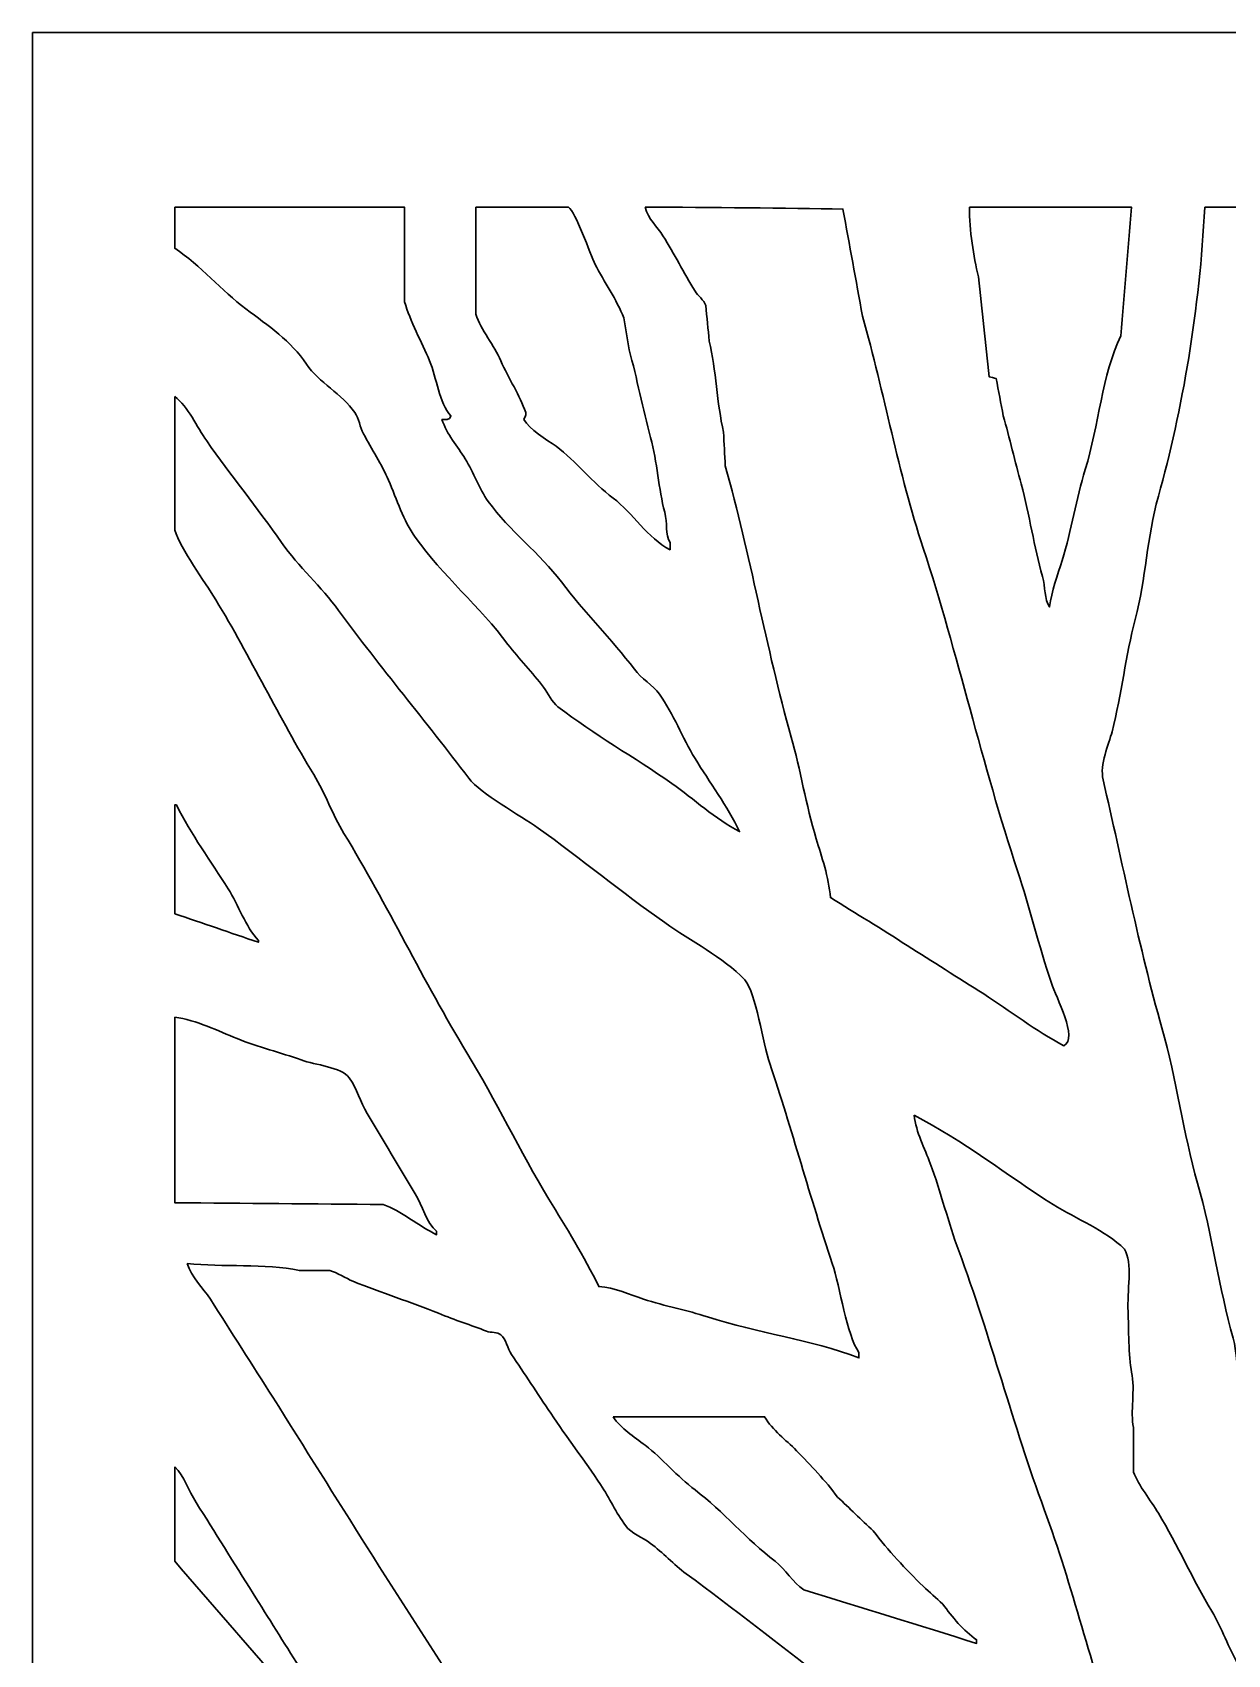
# Model space of a CAD drawing. Header units: centimetres. Extents: x -6.54 to -1.5, y -9 to -0.19.
# Drawn here: x -6.543 to -5.087, y -2.165 to -0.189 of the extents above; entities that cross this region are included whole.
import ezdxf

# ---------------------------------------------------------------- set-up
doc = ezdxf.new("R2010")
doc.units = ezdxf.units.CM
doc.header["$MEASUREMENT"] = 0
doc.layers.add('layer 1', color=7, linetype='Continuous')

msp = doc.modelspace()

# ---------------------------------------------------------------- linework, layer by layer
at = {"layer": 'layer 1', "color": 250, "lineweight": 30}
for points, knots in [([(-6.54303, -0.18929), (-4.86203, -0.18929), (-3.18053, -0.18929), (-1.49953, -0.18929), (-1.49953, -0.18929), (-1.49953, -3.14439), (-1.52993, -6.08151), (-1.52993, -9.00022), (-1.52993, -9.00022), (-3.19717, -9.00022), (-4.86492, -9.00022), (-6.53217, -9.00022), (-6.53217, -9.00022), (-6.53217, -8.49339), (-6.53217, -7.98641), (-6.53217, -7.47959), (-6.53217, -7.47959), (-6.53579, -7.47959), (-6.53941, -7.47959), (-6.54303, -7.47959), (-6.54303, -7.47959), (-6.54303, -5.04973), (-6.54303, -2.61914), (-6.54303, -0.18929)], [0, 0, 0, 0, 0.1428571, 0.1428571, 0.1428571, 0.1428571, 0.2857143, 0.2857143, 0.2857143, 0.2857143, 0.4285714, 0.4285714, 0.4285714, 0.4285714, 0.5714286, 0.5714286, 0.5714286, 0.5714286, 0.7142857, 0.7142857, 0.7142857, 0.7142857, 1, 1, 1, 1]), ([(-6.36969, -0.40217), (-6.36969, -0.41883), (-6.36969, -0.43548), (-6.36969, -0.45214), (-6.36969, -0.45214), (-6.338, -0.4729), (-6.31281, -0.50354), (-6.28284, -0.52599), (-6.28284, -0.52599), (-6.2557, -0.54632), (-6.22813, -0.5648), (-6.20902, -0.59334), (-6.20902, -0.59334), (-6.1943, -0.61532), (-6.16532, -0.62997), (-6.1504, -0.65199), (-6.1504, -0.65199), (-6.14497, -0.66001), (-6.14403, -0.6694), (-6.13955, -0.67806), (-6.13955, -0.67806), (-6.13015, -0.69618), (-6.11731, -0.71586), (-6.10915, -0.73454), (-6.10915, -0.73454), (-6.09872, -0.75842), (-6.09116, -0.78371), (-6.07658, -0.80405), (-6.07658, -0.80405), (-6.04352, -0.85019), (-5.99771, -0.88896), (-5.96369, -0.93439), (-5.96369, -0.93439), (-5.94994, -0.95274), (-5.93362, -0.96871), (-5.92027, -0.98653), (-5.92027, -0.98653), (-5.91478, -0.99385), (-5.91, -1.00498), (-5.9029, -1.01042), (-5.9029, -1.01042), (-5.85837, -1.04455), (-5.80996, -1.0716), (-5.76394, -1.10383), (-5.76394, -1.10383), (-5.73707, -1.12266), (-5.71129, -1.14709), (-5.68144, -1.16249), (-5.68144, -1.16249), (-5.69645, -1.1314), (-5.71805, -1.10222), (-5.73572, -1.07342), (-5.73572, -1.07342), (-5.75154, -1.04763), (-5.76157, -1.01955), (-5.77914, -0.99522), (-5.77914, -0.99522), (-5.78714, -0.98415), (-5.80129, -0.97571), (-5.80954, -0.9648), (-5.80954, -0.9648), (-5.83767, -0.9276), (-5.87047, -0.89559), (-5.89855, -0.85836), (-5.89855, -0.85836), (-5.92465, -0.82376), (-5.96218, -0.79576), (-5.98757, -0.76061), (-5.98757, -0.76061), (-5.99925, -0.74443), (-6.00522, -0.72557), (-6.01579, -0.70847), (-6.01579, -0.70847), (-6.02498, -0.69361), (-6.03819, -0.67845), (-6.04402, -0.66068), (-6.04402, -0.66068), (-6.03585, -0.66037), (-6.03639, -0.6617), (-6.03316, -0.65634), (-6.03316, -0.65634), (-6.04751, -0.63993), (-6.05039, -0.61036), (-6.05922, -0.58899), (-6.05922, -0.58899), (-6.0684, -0.56675), (-6.083, -0.54066), (-6.08961, -0.51731), (-6.08961, -0.51731), (-6.08961, -0.47893), (-6.08961, -0.44055), (-6.08961, -0.40217), (-6.08961, -0.40217), (-6.18296, -0.40217), (-6.27634, -0.40217), (-6.36969, -0.40217)], [0, 0, 0, 0, 0.04, 0.04, 0.04, 0.04, 0.08, 0.08, 0.08, 0.08, 0.12, 0.12, 0.12, 0.12, 0.16, 0.16, 0.16, 0.16, 0.2, 0.2, 0.2, 0.2, 0.24, 0.24, 0.24, 0.24, 0.28, 0.28, 0.28, 0.28, 0.32, 0.32, 0.32, 0.32, 0.36, 0.36, 0.36, 0.36, 0.4, 0.4, 0.4, 0.4, 0.44, 0.44, 0.44, 0.44, 0.48, 0.48, 0.48, 0.48, 0.52, 0.52, 0.52, 0.52, 0.56, 0.56, 0.56, 0.56, 0.6, 0.6, 0.6, 0.6, 0.64, 0.64, 0.64, 0.64, 0.68, 0.68, 0.68, 0.68, 0.72, 0.72, 0.72, 0.72, 0.76, 0.76, 0.76, 0.76, 0.8, 0.8, 0.8, 0.8, 0.84, 0.84, 0.84, 0.84, 0.88, 0.88, 0.88, 0.88, 0.92, 0.92, 0.92, 0.92, 1, 1, 1, 1]), ([(-6.00277, -0.40217), (-6.00277, -0.44561), (-6.00277, -0.48907), (-6.00277, -0.53251), (-6.00277, -0.53251), (-5.99647, -0.55141), (-5.98045, -0.57072), (-5.97237, -0.58899), (-5.97237, -0.58899), (-5.96273, -0.6108), (-5.94918, -0.63141), (-5.94198, -0.65199), (-5.94198, -0.65199), (-5.94046, -0.65631), (-5.94497, -0.65907), (-5.94415, -0.66068), (-5.94415, -0.66068), (-5.93807, -0.67254), (-5.91586, -0.68511), (-5.90507, -0.69326), (-5.90507, -0.69326), (-5.88051, -0.71182), (-5.86069, -0.7373), (-5.83559, -0.75626), (-5.83559, -0.75626), (-5.81146, -0.7745), (-5.7938, -0.80497), (-5.76612, -0.81926), (-5.76612, -0.81926), (-5.76612, -0.81636), (-5.76612, -0.81346), (-5.76612, -0.81057), (-5.76612, -0.81057), (-5.77221, -0.80049), (-5.76921, -0.78679), (-5.77263, -0.77364), (-5.77263, -0.77364), (-5.78011, -0.74485), (-5.78173, -0.71279), (-5.79, -0.6824), (-5.79, -0.6824), (-5.79928, -0.64831), (-5.80651, -0.6097), (-5.81605, -0.57596), (-5.81605, -0.57596), (-5.81822, -0.56293), (-5.82039, -0.54989), (-5.82256, -0.53686), (-5.82256, -0.53686), (-5.83084, -0.51511), (-5.84689, -0.49255), (-5.8573, -0.47169), (-5.8573, -0.47169), (-5.86333, -0.45962), (-5.88168, -0.40665), (-5.88987, -0.40217), (-5.88987, -0.40217), (-5.9275, -0.40217), (-5.96514, -0.40217), (-6.00277, -0.40217)], [0, 0, 0, 0, 0.0625, 0.0625, 0.0625, 0.0625, 0.125, 0.125, 0.125, 0.125, 0.1875, 0.1875, 0.1875, 0.1875, 0.25, 0.25, 0.25, 0.25, 0.3125, 0.3125, 0.3125, 0.3125, 0.375, 0.375, 0.375, 0.375, 0.4375, 0.4375, 0.4375, 0.4375, 0.5, 0.5, 0.5, 0.5, 0.5625, 0.5625, 0.5625, 0.5625, 0.625, 0.625, 0.625, 0.625, 0.6875, 0.6875, 0.6875, 0.6875, 0.75, 0.75, 0.75, 0.75, 0.8125, 0.8125, 0.8125, 0.8125, 0.875, 0.875, 0.875, 0.875, 1, 1, 1, 1]), ([(-5.79651, -0.40217), (-5.79286, -0.41635), (-5.78172, -0.426), (-5.7748, -0.43693), (-5.7748, -0.43693), (-5.76054, -0.45944), (-5.74996, -0.48167), (-5.73572, -0.50427), (-5.73572, -0.50427), (-5.73241, -0.50953), (-5.72491, -0.51533), (-5.72269, -0.52165), (-5.72269, -0.52165), (-5.72125, -0.53613), (-5.7198, -0.55062), (-5.71835, -0.5651), (-5.71835, -0.5651), (-5.71003, -0.59986), (-5.70913, -0.64141), (-5.70098, -0.67589), (-5.70098, -0.67589), (-5.70026, -0.68964), (-5.69954, -0.7034), (-5.69881, -0.71716), (-5.69881, -0.71716), (-5.66827, -0.82506), (-5.6497, -0.93725), (-5.61848, -1.04735), (-5.61848, -1.04735), (-5.60728, -1.08685), (-5.60064, -1.12976), (-5.58808, -1.17118), (-5.58808, -1.17118), (-5.58146, -1.193), (-5.57286, -1.21755), (-5.57072, -1.24286), (-5.57072, -1.24286), (-5.50832, -1.28089), (-5.44655, -1.32067), (-5.384, -1.36017), (-5.384, -1.36017), (-5.35193, -1.38042), (-5.32071, -1.40542), (-5.2863, -1.42316), (-5.2863, -1.42316), (-5.26838, -1.41447), (-5.29593, -1.3637), (-5.3015, -1.34713), (-5.3015, -1.34713), (-5.31703, -1.30089), (-5.32799, -1.2545), (-5.34275, -1.21028), (-5.34275, -1.21028), (-5.38618, -1.08013), (-5.41528, -0.94617), (-5.45782, -0.81709), (-5.45782, -0.81709), (-5.4883, -0.72458), (-5.50493, -0.62961), (-5.53164, -0.53469), (-5.53164, -0.53469), (-5.5396, -0.49124), (-5.54756, -0.44779), (-5.55552, -0.40435), (-5.55552, -0.40435), (-5.62313, -0.40341), (-5.71812, -0.40206), (-5.79651, -0.40217)], [0, 0, 0, 0, 0.0555556, 0.0555556, 0.0555556, 0.0555556, 0.1111111, 0.1111111, 0.1111111, 0.1111111, 0.1666667, 0.1666667, 0.1666667, 0.1666667, 0.2222222, 0.2222222, 0.2222222, 0.2222222, 0.2777778, 0.2777778, 0.2777778, 0.2777778, 0.3333333, 0.3333333, 0.3333333, 0.3333333, 0.3888889, 0.3888889, 0.3888889, 0.3888889, 0.4444444, 0.4444444, 0.4444444, 0.4444444, 0.5, 0.5, 0.5, 0.5, 0.5555556, 0.5555556, 0.5555556, 0.5555556, 0.6111111, 0.6111111, 0.6111111, 0.6111111, 0.6666667, 0.6666667, 0.6666667, 0.6666667, 0.7222222, 0.7222222, 0.7222222, 0.7222222, 0.7777778, 0.7777778, 0.7777778, 0.7777778, 0.8333333, 0.8333333, 0.8333333, 0.8333333, 0.8888889, 0.8888889, 0.8888889, 0.8888889, 1, 1, 1, 1]), ([(-5.40137, -0.40217), (-5.40157, -0.43055), (-5.39627, -0.46166), (-5.39051, -0.48689), (-5.39051, -0.48689), (-5.38617, -0.52744), (-5.38183, -0.568), (-5.37749, -0.60854), (-5.37749, -0.60854), (-5.37459, -0.60927), (-5.3717, -0.60999), (-5.3688, -0.61072), (-5.3688, -0.61072), (-5.36591, -0.62592), (-5.36301, -0.64113), (-5.36012, -0.65634), (-5.36012, -0.65634), (-5.35279, -0.68218), (-5.34568, -0.71302), (-5.33841, -0.73888), (-5.33841, -0.73888), (-5.32759, -0.77736), (-5.32318, -0.81561), (-5.31235, -0.85184), (-5.31235, -0.85184), (-5.30857, -0.86451), (-5.3105, -0.87937), (-5.30367, -0.88877), (-5.30367, -0.88877), (-5.30165, -0.86989), (-5.29373, -0.84933), (-5.28847, -0.83229), (-5.28847, -0.83229), (-5.27687, -0.79471), (-5.27122, -0.75717), (-5.26025, -0.7215), (-5.26025, -0.7215), (-5.24372, -0.66777), (-5.23997, -0.60632), (-5.21682, -0.55858), (-5.21682, -0.55858), (-5.21248, -0.50645), (-5.20814, -0.4543), (-5.2038, -0.40217), (-5.2038, -0.40217), (-5.26965, -0.40217), (-5.33552, -0.40217), (-5.40137, -0.40217)], [0, 0, 0, 0, 0.0769231, 0.0769231, 0.0769231, 0.0769231, 0.1538462, 0.1538462, 0.1538462, 0.1538462, 0.2307692, 0.2307692, 0.2307692, 0.2307692, 0.3076923, 0.3076923, 0.3076923, 0.3076923, 0.3846154, 0.3846154, 0.3846154, 0.3846154, 0.4615385, 0.4615385, 0.4615385, 0.4615385, 0.5384615, 0.5384615, 0.5384615, 0.5384615, 0.6153846, 0.6153846, 0.6153846, 0.6153846, 0.6923077, 0.6923077, 0.6923077, 0.6923077, 0.7692308, 0.7692308, 0.7692308, 0.7692308, 0.8461538, 0.8461538, 0.8461538, 0.8461538, 1, 1, 1, 1]), ([(-5.11478, -0.40217), (-5.1207, -0.52535), (-5.14186, -0.65009), (-5.17123, -0.75409), (-5.17123, -0.75409), (-5.18547, -0.80452), (-5.18595, -0.85338), (-5.19946, -0.90398), (-5.19946, -0.90398), (-5.21112, -0.94769), (-5.21568, -0.99487), (-5.22768, -1.04083), (-5.22768, -1.04083), (-5.23152, -1.05555), (-5.24291, -1.08077), (-5.23853, -1.09949), (-5.23853, -1.09949), (-5.21538, -1.19867), (-5.19463, -1.30389), (-5.16689, -1.40144), (-5.16689, -1.40144), (-5.14889, -1.46472), (-5.14079, -1.52951), (-5.12347, -1.59043), (-5.12347, -1.59043), (-5.10551, -1.65356), (-5.0974, -1.71847), (-5.08004, -1.77942), (-5.08004, -1.77942), (-5.07526, -1.79623), (-5.07751, -1.81111), (-5.07136, -1.82722), (-5.07136, -1.82722), (-5.05984, -1.85739), (-5.03592, -1.88896), (-5.01925, -1.91628), (-5.01925, -1.91628), (-4.98717, -1.96887), (-4.9644, -2.02438), (-4.93241, -2.07703), (-4.93241, -2.07703), (-4.91886, -2.09932), (-4.89851, -2.12408), (-4.89116, -2.15089), (-4.89116, -2.15089), (-4.89043, -2.15089), (-4.88971, -2.15089), (-4.88899, -2.15089), (-4.88899, -2.15089), (-4.88899, -2.14799), (-4.88899, -2.1451), (-4.88899, -2.1422), (-4.88899, -2.1422), (-4.90136, -2.12192), (-4.90138, -2.06347), (-4.90853, -2.03576), (-4.90853, -2.03576), (-4.92776, -1.96121), (-4.93237, -1.8797), (-4.95195, -1.80332), (-4.95195, -1.80332), (-4.96341, -1.75861), (-4.96969, -1.70766), (-4.98017, -1.66212), (-4.98017, -1.66212), (-4.98017, -1.65054), (-4.98017, -1.63895), (-4.98017, -1.62736), (-4.98017, -1.62736), (-4.98468, -1.60691), (-4.98217, -1.5783), (-4.98669, -1.55785), (-4.98669, -1.55785), (-4.98669, -1.54626), (-4.98669, -1.53467), (-4.98669, -1.52309), (-4.98669, -1.52309), (-4.996, -1.48081), (-4.98818, -1.42866), (-4.99754, -1.38623), (-4.99754, -1.38623), (-5.00044, -1.32831), (-5.00333, -1.27037), (-5.00623, -1.21245), (-5.00623, -1.21245), (-5.02432, -0.94311), (-5.04241, -0.67369), (-5.0605, -0.40435), (-5.0605, -0.40435), (-5.06123, -0.40435), (-5.06195, -0.40435), (-5.06268, -0.40435), (-5.06268, -0.40435), (-5.06268, -0.40362), (-5.06268, -0.4029), (-5.06268, -0.40217), (-5.06268, -0.40217), (-5.08004, -0.40217), (-5.09741, -0.40217), (-5.11478, -0.40217)], [0, 0, 0, 0, 0.0384615, 0.0384615, 0.0384615, 0.0384615, 0.0769231, 0.0769231, 0.0769231, 0.0769231, 0.1153846, 0.1153846, 0.1153846, 0.1153846, 0.1538462, 0.1538462, 0.1538462, 0.1538462, 0.1923077, 0.1923077, 0.1923077, 0.1923077, 0.2307692, 0.2307692, 0.2307692, 0.2307692, 0.2692308, 0.2692308, 0.2692308, 0.2692308, 0.3076923, 0.3076923, 0.3076923, 0.3076923, 0.3461538, 0.3461538, 0.3461538, 0.3461538, 0.3846154, 0.3846154, 0.3846154, 0.3846154, 0.4230769, 0.4230769, 0.4230769, 0.4230769, 0.4615385, 0.4615385, 0.4615385, 0.4615385, 0.5, 0.5, 0.5, 0.5, 0.5384615, 0.5384615, 0.5384615, 0.5384615, 0.5769231, 0.5769231, 0.5769231, 0.5769231, 0.6153846, 0.6153846, 0.6153846, 0.6153846, 0.6538462, 0.6538462, 0.6538462, 0.6538462, 0.6923077, 0.6923077, 0.6923077, 0.6923077, 0.7307692, 0.7307692, 0.7307692, 0.7307692, 0.7692308, 0.7692308, 0.7692308, 0.7692308, 0.8076923, 0.8076923, 0.8076923, 0.8076923, 0.8461538, 0.8461538, 0.8461538, 0.8461538, 0.8846154, 0.8846154, 0.8846154, 0.8846154, 0.9230769, 0.9230769, 0.9230769, 0.9230769, 1, 1, 1, 1]), ([(-6.36969, -0.63244), (-6.36969, -0.68674), (-6.36969, -0.74106), (-6.36969, -0.79536), (-6.36969, -0.79536), (-6.36203, -0.81855), (-6.33309, -0.85824), (-6.31975, -0.88008), (-6.31975, -0.88008), (-6.27708, -0.94995), (-6.24239, -1.02409), (-6.20034, -1.09297), (-6.20034, -1.09297), (-6.18592, -1.11658), (-6.1778, -1.14106), (-6.16343, -1.16466), (-6.16343, -1.16466), (-6.11067, -1.25134), (-6.06699, -1.34415), (-6.01362, -1.43185), (-6.01362, -1.43185), (-5.97857, -1.48946), (-5.94941, -1.55135), (-5.91375, -1.60998), (-5.91375, -1.60998), (-5.89299, -1.64413), (-5.87076, -1.67961), (-5.85296, -1.71643), (-5.85296, -1.71643), (-5.83362, -1.71746), (-5.81486, -1.72633), (-5.79868, -1.73163), (-5.79868, -1.73163), (-5.77195, -1.7404), (-5.74513, -1.7453), (-5.72052, -1.75336), (-5.72052, -1.75336), (-5.65893, -1.77353), (-5.59523, -1.78054), (-5.53598, -1.80332), (-5.53598, -1.80332), (-5.53598, -1.80115), (-5.53598, -1.79898), (-5.53598, -1.7968), (-5.53598, -1.7968), (-5.55107, -1.77565), (-5.55894, -1.71692), (-5.56854, -1.68819), (-5.56854, -1.68819), (-5.59503, -1.609), (-5.61819, -1.52399), (-5.64453, -1.44489), (-5.64453, -1.44489), (-5.65287, -1.41986), (-5.66159, -1.35979), (-5.67493, -1.34279), (-5.67493, -1.34279), (-5.70231, -1.31532), (-5.74062, -1.29583), (-5.77263, -1.27327), (-5.77263, -1.27327), (-5.82455, -1.23669), (-5.87512, -1.1952), (-5.92678, -1.15814), (-5.92678, -1.15814), (-5.9488, -1.14234), (-5.99654, -1.117), (-6.01145, -1.09732), (-6.01145, -1.09732), (-6.06376, -1.02829), (-6.1187, -0.96297), (-6.16994, -0.89312), (-6.16994, -0.89312), (-6.19098, -0.86444), (-6.21879, -0.83984), (-6.23942, -0.81057), (-6.23942, -0.81057), (-6.26919, -0.76833), (-6.30133, -0.72829), (-6.33061, -0.68675), (-6.33061, -0.68675), (-6.34281, -0.66943), (-6.35317, -0.64527), (-6.36969, -0.63244)], [0, 0, 0, 0, 0.0454545, 0.0454545, 0.0454545, 0.0454545, 0.0909091, 0.0909091, 0.0909091, 0.0909091, 0.1363636, 0.1363636, 0.1363636, 0.1363636, 0.1818182, 0.1818182, 0.1818182, 0.1818182, 0.2272727, 0.2272727, 0.2272727, 0.2272727, 0.2727273, 0.2727273, 0.2727273, 0.2727273, 0.3181818, 0.3181818, 0.3181818, 0.3181818, 0.3636364, 0.3636364, 0.3636364, 0.3636364, 0.4090909, 0.4090909, 0.4090909, 0.4090909, 0.4545455, 0.4545455, 0.4545455, 0.4545455, 0.5, 0.5, 0.5, 0.5, 0.5454545, 0.5454545, 0.5454545, 0.5454545, 0.5909091, 0.5909091, 0.5909091, 0.5909091, 0.6363636, 0.6363636, 0.6363636, 0.6363636, 0.6818182, 0.6818182, 0.6818182, 0.6818182, 0.7272727, 0.7272727, 0.7272727, 0.7272727, 0.7727273, 0.7727273, 0.7727273, 0.7727273, 0.8181818, 0.8181818, 0.8181818, 0.8181818, 0.8636364, 0.8636364, 0.8636364, 0.8636364, 0.9090909, 0.9090909, 0.9090909, 0.9090909, 1, 1, 1, 1]), ([(-6.36969, -1.26241), (-6.33567, -1.274), (-6.30165, -1.28558), (-6.26764, -1.29717), (-6.26764, -1.29717), (-6.26764, -1.29645), (-6.26764, -1.29572), (-6.26764, -1.295), (-6.26764, -1.295), (-6.28377, -1.27766), (-6.29167, -1.25249), (-6.30455, -1.232), (-6.30455, -1.232), (-6.32537, -1.19889), (-6.34988, -1.16585), (-6.36751, -1.1299), (-6.36751, -1.1299), (-6.36824, -1.1299), (-6.36896, -1.1299), (-6.36969, -1.1299), (-6.36969, -1.1299), (-6.36969, -1.17407), (-6.36969, -1.21825), (-6.36969, -1.26241)], [0, 0, 0, 0, 0.1428571, 0.1428571, 0.1428571, 0.1428571, 0.2857143, 0.2857143, 0.2857143, 0.2857143, 0.4285714, 0.4285714, 0.4285714, 0.4285714, 0.5714286, 0.5714286, 0.5714286, 0.5714286, 0.7142857, 0.7142857, 0.7142857, 0.7142857, 1, 1, 1, 1]), ([(-6.36969, -1.38841), (-6.36969, -1.46371), (-6.36969, -1.53903), (-6.36969, -1.61433), (-6.36969, -1.61433), (-6.28502, -1.61505), (-6.20033, -1.61578), (-6.11567, -1.6165), (-6.11567, -1.6165), (-6.09405, -1.62389), (-6.07199, -1.64308), (-6.05053, -1.65343), (-6.05053, -1.65343), (-6.05053, -1.65198), (-6.05053, -1.65053), (-6.05053, -1.64909), (-6.05053, -1.64909), (-6.06337, -1.63863), (-6.06772, -1.61803), (-6.07658, -1.60347), (-6.07658, -1.60347), (-6.09592, -1.57172), (-6.11583, -1.53752), (-6.1352, -1.50571), (-6.1352, -1.50571), (-6.14381, -1.49158), (-6.14715, -1.47554), (-6.15692, -1.46227), (-6.15692, -1.46227), (-6.1666, -1.44911), (-6.19887, -1.44666), (-6.21554, -1.44054), (-6.21554, -1.44054), (-6.24032, -1.43144), (-6.2678, -1.42499), (-6.2937, -1.41447), (-6.2937, -1.41447), (-6.3163, -1.4053), (-6.34306, -1.39207), (-6.36969, -1.38841)], [0, 0, 0, 0, 0.0909091, 0.0909091, 0.0909091, 0.0909091, 0.1818182, 0.1818182, 0.1818182, 0.1818182, 0.2727273, 0.2727273, 0.2727273, 0.2727273, 0.3636364, 0.3636364, 0.3636364, 0.3636364, 0.4545455, 0.4545455, 0.4545455, 0.4545455, 0.5454545, 0.5454545, 0.5454545, 0.5454545, 0.6363636, 0.6363636, 0.6363636, 0.6363636, 0.7272727, 0.7272727, 0.7272727, 0.7272727, 0.8181818, 0.8181818, 0.8181818, 0.8181818, 1, 1, 1, 1]), ([(-5.46867, -1.50788), (-5.46654, -1.52864), (-5.45574, -1.54884), (-5.44913, -1.56654), (-5.44913, -1.56654), (-5.43594, -1.60192), (-5.4271, -1.63888), (-5.4144, -1.67298), (-5.4144, -1.67298), (-5.37565, -1.77697), (-5.34829, -1.88542), (-5.31018, -1.98797), (-5.31018, -1.98797), (-5.27499, -2.08266), (-5.25418, -2.17789), (-5.21899, -2.27254), (-5.21899, -2.27254), (-5.17736, -2.38454), (-5.14462, -2.50046), (-5.1061, -2.61577), (-5.1061, -2.61577), (-5.06422, -2.74113), (-5.01965, -2.8705), (-4.978, -2.99592), (-4.978, -2.99592), (-4.93027, -3.13966), (-4.89144, -3.28212), (-4.84339, -3.42604), (-4.84339, -3.42604), (-4.79932, -3.55805), (-4.75329, -3.69428), (-4.71313, -3.82792), (-4.71313, -3.82792), (-4.70878, -3.85327), (-4.70444, -3.87861), (-4.7001, -3.90395), (-4.7001, -3.90395), (-4.66956, -4.01256), (-4.65875, -4.13201), (-4.62845, -4.24066), (-4.62845, -4.24066), (-4.62411, -4.26601), (-4.61977, -4.29135), (-4.61542, -4.31669), (-4.61542, -4.31669), (-4.58088, -4.43947), (-4.56814, -4.57348), (-4.53509, -4.69685), (-4.53509, -4.69685), (-4.52183, -4.74639), (-4.52194, -4.79578), (-4.50687, -4.84457), (-4.50687, -4.84457), (-4.475, -4.94776), (-4.43885, -5.0549), (-4.40483, -5.15738), (-4.40483, -5.15738), (-4.38555, -5.21544), (-4.37106, -5.27352), (-4.35055, -5.329), (-4.35055, -5.329), (-4.34476, -5.34927), (-4.33897, -5.36955), (-4.33318, -5.38982), (-4.33318, -5.38982), (-4.31656, -5.42026), (-4.28803, -5.44835), (-4.26805, -5.47671), (-4.26805, -5.47671), (-4.21231, -5.55583), (-4.15865, -5.63431), (-4.10304, -5.7135), (-4.10304, -5.7135), (-4.07466, -5.75391), (-4.0371, -5.79289), (-4.01403, -5.83732), (-4.01403, -5.83732), (-4.0133, -5.83732), (-4.01258, -5.83732), (-4.01185, -5.83732), (-4.01185, -5.83732), (-4.01185, -5.82646), (-4.01185, -5.8156), (-4.01185, -5.80473), (-4.01185, -5.80473), (-4.0043, -5.79234), (-4.01322, -5.76673), (-4.00968, -5.75043), (-4.00968, -5.75043), (-3.99829, -5.69781), (-4.01245, -5.63359), (-4.001, -5.58099), (-4.001, -5.58099), (-4.001, -5.56216), (-4.001, -5.54333), (-4.001, -5.5245), (-4.001, -5.5245), (-3.99015, -5.25516), (-3.97929, -4.98574), (-3.96843, -4.7164), (-3.96843, -4.7164), (-3.97136, -4.70788), (-3.98138, -4.69666), (-3.9858, -4.68816), (-3.9858, -4.68816), (-4.00173, -4.65755), (-4.01593, -4.62662), (-4.0314, -4.59692), (-4.0314, -4.59692), (-4.07117, -4.52055), (-4.10442, -4.43928), (-4.14864, -4.36666), (-4.14864, -4.36666), (-4.16964, -4.33217), (-4.1821, -4.29392), (-4.20074, -4.25804), (-4.20074, -4.25804), (-4.2469, -4.16921), (-4.29348, -4.07736), (-4.33969, -3.98867), (-4.33969, -3.98867), (-4.36359, -3.94283), (-4.38019, -3.89379), (-4.407, -3.84965), (-4.407, -3.84965), (-4.46791, -3.74933), (-4.51292, -3.63784), (-4.56766, -3.53249), (-4.56766, -3.53249), (-4.5931, -3.48352), (-4.61754, -3.43285), (-4.64365, -3.3826), (-4.64365, -3.3826), (-4.65215, -3.36623), (-4.66541, -3.34767), (-4.67187, -3.33046), (-4.67187, -3.33046), (-4.7124, -3.11542), (-4.75293, -2.90032), (-4.79346, -2.68528), (-4.79346, -2.68528), (-4.80231, -2.66391), (-4.81848, -2.64179), (-4.83037, -2.62228), (-4.83037, -2.62228), (-4.86282, -2.56902), (-4.88756, -2.5116), (-4.91938, -2.45936), (-4.91938, -2.45936), (-4.93323, -2.43662), (-4.9403, -2.41261), (-4.95412, -2.38985), (-4.95412, -2.38985), (-4.99594, -2.321), (-5.03166, -2.24578), (-5.07353, -2.17696), (-5.07353, -2.17696), (-5.08653, -2.15559), (-5.09314, -2.13311), (-5.1061, -2.11179), (-5.1061, -2.11179), (-5.12933, -2.07355), (-5.14743, -2.03154), (-5.17123, -1.99231), (-5.17123, -1.99231), (-5.1803, -1.97736), (-5.19526, -1.95851), (-5.20163, -1.94235), (-5.20163, -1.94235), (-5.20163, -1.92425), (-5.20163, -1.90614), (-5.20163, -1.88804), (-5.20163, -1.88804), (-5.20563, -1.8697), (-5.1992, -1.84174), (-5.2038, -1.8207), (-5.2038, -1.8207), (-5.20805, -1.80121), (-5.20703, -1.76684), (-5.20814, -1.74684), (-5.20814, -1.74684), (-5.20942, -1.72374), (-5.20235, -1.68661), (-5.21248, -1.67081), (-5.21248, -1.67081), (-5.2357, -1.64786), (-5.27125, -1.63423), (-5.29933, -1.6165), (-5.29933, -1.6165), (-5.35503, -1.58133), (-5.40946, -1.53835), (-5.46867, -1.50788)], [0, 0, 0, 0, 0.0204082, 0.0204082, 0.0204082, 0.0204082, 0.0408163, 0.0408163, 0.0408163, 0.0408163, 0.0612245, 0.0612245, 0.0612245, 0.0612245, 0.0816327, 0.0816327, 0.0816327, 0.0816327, 0.1020408, 0.1020408, 0.1020408, 0.1020408, 0.122449, 0.122449, 0.122449, 0.122449, 0.1428571, 0.1428571, 0.1428571, 0.1428571, 0.1632653, 0.1632653, 0.1632653, 0.1632653, 0.1836735, 0.1836735, 0.1836735, 0.1836735, 0.2040816, 0.2040816, 0.2040816, 0.2040816, 0.2244898, 0.2244898, 0.2244898, 0.2244898, 0.244898, 0.244898, 0.244898, 0.244898, 0.2653061, 0.2653061, 0.2653061, 0.2653061, 0.2857143, 0.2857143, 0.2857143, 0.2857143, 0.3061224, 0.3061224, 0.3061224, 0.3061224, 0.3265306, 0.3265306, 0.3265306, 0.3265306, 0.3469388, 0.3469388, 0.3469388, 0.3469388, 0.3673469, 0.3673469, 0.3673469, 0.3673469, 0.3877551, 0.3877551, 0.3877551, 0.3877551, 0.4081633, 0.4081633, 0.4081633, 0.4081633, 0.4285714, 0.4285714, 0.4285714, 0.4285714, 0.4489796, 0.4489796, 0.4489796, 0.4489796, 0.4693878, 0.4693878, 0.4693878, 0.4693878, 0.4897959, 0.4897959, 0.4897959, 0.4897959, 0.5102041, 0.5102041, 0.5102041, 0.5102041, 0.5306122, 0.5306122, 0.5306122, 0.5306122, 0.5510204, 0.5510204, 0.5510204, 0.5510204, 0.5714286, 0.5714286, 0.5714286, 0.5714286, 0.5918367, 0.5918367, 0.5918367, 0.5918367, 0.6122449, 0.6122449, 0.6122449, 0.6122449, 0.6326531, 0.6326531, 0.6326531, 0.6326531, 0.6530612, 0.6530612, 0.6530612, 0.6530612, 0.6734694, 0.6734694, 0.6734694, 0.6734694, 0.6938776, 0.6938776, 0.6938776, 0.6938776, 0.7142857, 0.7142857, 0.7142857, 0.7142857, 0.7346939, 0.7346939, 0.7346939, 0.7346939, 0.755102, 0.755102, 0.755102, 0.755102, 0.7755102, 0.7755102, 0.7755102, 0.7755102, 0.7959184, 0.7959184, 0.7959184, 0.7959184, 0.8163265, 0.8163265, 0.8163265, 0.8163265, 0.8367347, 0.8367347, 0.8367347, 0.8367347, 0.8571429, 0.8571429, 0.8571429, 0.8571429, 0.877551, 0.877551, 0.877551, 0.877551, 0.8979592, 0.8979592, 0.8979592, 0.8979592, 0.9183673, 0.9183673, 0.9183673, 0.9183673, 0.9387755, 0.9387755, 0.9387755, 0.9387755, 0.9591837, 0.9591837, 0.9591837, 0.9591837, 1, 1, 1, 1]), ([(-6.35449, -1.68819), (-6.34943, -1.70505), (-6.33491, -1.718), (-6.32626, -1.73163), (-6.32626, -1.73163), (-6.30071, -1.77194), (-6.27525, -1.81169), (-6.25027, -1.85111), (-6.25027, -1.85111), (-6.17281, -1.9734), (-6.09735, -2.09611), (-6.01797, -2.21606), (-6.01797, -2.21606), (-5.99026, -2.25792), (-5.96488, -2.30086), (-5.93763, -2.34206), (-5.93763, -2.34206), (-5.92948, -2.35438), (-5.92349, -2.37752), (-5.90941, -2.38333), (-5.90941, -2.38333), (-5.90023, -2.38942), (-5.88882, -2.38809), (-5.87684, -2.39202), (-5.87684, -2.39202), (-5.84459, -2.40259), (-5.80706, -2.41188), (-5.7748, -2.42243), (-5.7748, -2.42243), (-5.75671, -2.42678), (-5.73861, -2.43112), (-5.72052, -2.43547), (-5.72052, -2.43547), (-5.7045, -2.44375), (-5.68957, -2.45991), (-5.67493, -2.47022), (-5.67493, -2.47022), (-5.63848, -2.4959), (-5.60216, -2.52107), (-5.56637, -2.54625), (-5.56637, -2.54625), (-5.47182, -2.61279), (-5.37666, -2.67534), (-5.28196, -2.74176), (-5.28196, -2.74176), (-5.24613, -2.76689), (-5.20992, -2.79219), (-5.1734, -2.81779), (-5.1734, -2.81779), (-5.15538, -2.83043), (-5.13688, -2.85172), (-5.11478, -2.85907), (-5.11478, -2.85907), (-5.11478, -2.85762), (-5.11478, -2.85617), (-5.11478, -2.85472), (-5.11478, -2.85472), (-5.13008, -2.83379), (-5.13008, -2.79626), (-5.13866, -2.77), (-5.13866, -2.77), (-5.16209, -2.69834), (-5.18049, -2.62022), (-5.2038, -2.54843), (-5.2038, -2.54843), (-5.20944, -2.53104), (-5.21924, -2.46901), (-5.22768, -2.45936), (-5.22768, -2.45936), (-5.23059, -2.45603), (-5.23697, -2.45555), (-5.24071, -2.45285), (-5.24071, -2.45285), (-5.25596, -2.44177), (-5.27042, -2.42951), (-5.2863, -2.41809), (-5.2863, -2.41809), (-5.32659, -2.3891), (-5.36508, -2.35666), (-5.40571, -2.32685), (-5.40571, -2.32685), (-5.5207, -2.24249), (-5.63098, -2.15099), (-5.74658, -2.06617), (-5.74658, -2.06617), (-5.76137, -2.05532), (-5.77521, -2.0401), (-5.79, -2.02924), (-5.79, -2.02924), (-5.79973, -2.0221), (-5.81335, -2.01712), (-5.82039, -2.00752), (-5.82039, -2.00752), (-5.83216, -1.99149), (-5.83977, -1.97414), (-5.85079, -1.95755), (-5.85079, -1.95755), (-5.87003, -1.92859), (-5.89234, -1.89962), (-5.91158, -1.87066), (-5.91158, -1.87066), (-5.9277, -1.84641), (-5.94368, -1.82255), (-5.95935, -1.79898), (-5.95935, -1.79898), (-5.96372, -1.7924), (-5.96641, -1.77989), (-5.97237, -1.77508), (-5.97237, -1.77508), (-5.97684, -1.77147), (-5.98416, -1.77291), (-5.98974, -1.77074), (-5.98974, -1.77074), (-6.0084, -1.76345), (-6.02829, -1.75723), (-6.04836, -1.74901), (-6.04836, -1.74901), (-6.08185, -1.7353), (-6.11742, -1.7243), (-6.15258, -1.70991), (-6.15258, -1.70991), (-6.16064, -1.70661), (-6.17223, -1.69924), (-6.1808, -1.69688), (-6.1808, -1.69688), (-6.1931, -1.69688), (-6.20541, -1.69688), (-6.21771, -1.69688), (-6.21771, -1.69688), (-6.25957, -1.68779), (-6.31152, -1.69326), (-6.35449, -1.68819)], [0, 0, 0, 0, 0.0294118, 0.0294118, 0.0294118, 0.0294118, 0.0588235, 0.0588235, 0.0588235, 0.0588235, 0.0882353, 0.0882353, 0.0882353, 0.0882353, 0.1176471, 0.1176471, 0.1176471, 0.1176471, 0.1470588, 0.1470588, 0.1470588, 0.1470588, 0.1764706, 0.1764706, 0.1764706, 0.1764706, 0.2058824, 0.2058824, 0.2058824, 0.2058824, 0.2352941, 0.2352941, 0.2352941, 0.2352941, 0.2647059, 0.2647059, 0.2647059, 0.2647059, 0.2941176, 0.2941176, 0.2941176, 0.2941176, 0.3235294, 0.3235294, 0.3235294, 0.3235294, 0.3529412, 0.3529412, 0.3529412, 0.3529412, 0.3823529, 0.3823529, 0.3823529, 0.3823529, 0.4117647, 0.4117647, 0.4117647, 0.4117647, 0.4411765, 0.4411765, 0.4411765, 0.4411765, 0.4705882, 0.4705882, 0.4705882, 0.4705882, 0.5, 0.5, 0.5, 0.5, 0.5294118, 0.5294118, 0.5294118, 0.5294118, 0.5588235, 0.5588235, 0.5588235, 0.5588235, 0.5882353, 0.5882353, 0.5882353, 0.5882353, 0.6176471, 0.6176471, 0.6176471, 0.6176471, 0.6470588, 0.6470588, 0.6470588, 0.6470588, 0.6764706, 0.6764706, 0.6764706, 0.6764706, 0.7058824, 0.7058824, 0.7058824, 0.7058824, 0.7352941, 0.7352941, 0.7352941, 0.7352941, 0.7647059, 0.7647059, 0.7647059, 0.7647059, 0.7941176, 0.7941176, 0.7941176, 0.7941176, 0.8235294, 0.8235294, 0.8235294, 0.8235294, 0.8529412, 0.8529412, 0.8529412, 0.8529412, 0.8823529, 0.8823529, 0.8823529, 0.8823529, 0.9117647, 0.9117647, 0.9117647, 0.9117647, 0.9411765, 0.9411765, 0.9411765, 0.9411765, 1, 1, 1, 1]), ([(-5.83559, -1.87501), (-5.82594, -1.88925), (-5.8102, -1.89942), (-5.79651, -1.90976), (-5.79651, -1.90976), (-5.7752, -1.92588), (-5.7576, -1.94753), (-5.73572, -1.96407), (-5.73572, -1.96407), (-5.70133, -1.99006), (-5.67295, -2.02457), (-5.63802, -2.05097), (-5.63802, -2.05097), (-5.62575, -2.06024), (-5.61621, -2.07751), (-5.60328, -2.08572), (-5.60328, -2.08572), (-5.53309, -2.10744), (-5.46288, -2.12917), (-5.39268, -2.15089), (-5.39268, -2.15089), (-5.39268, -2.14944), (-5.39268, -2.14799), (-5.39268, -2.14655), (-5.39268, -2.14655), (-5.40879, -2.13584), (-5.42229, -2.11853), (-5.43394, -2.1031), (-5.43394, -2.1031), (-5.44189, -2.09586), (-5.44986, -2.08862), (-5.45782, -2.08138), (-5.45782, -2.08138), (-5.47884, -2.06034), (-5.50061, -2.03787), (-5.51861, -2.01404), (-5.51861, -2.01404), (-5.53308, -2.00028), (-5.54756, -1.98652), (-5.56203, -1.97276), (-5.56203, -1.97276), (-5.57701, -1.95292), (-5.59455, -1.93387), (-5.61197, -1.91628), (-5.61197, -1.91628), (-5.62529, -1.90283), (-5.64101, -1.89174), (-5.65105, -1.87501), (-5.65105, -1.87501), (-5.71256, -1.87501), (-5.77408, -1.87501), (-5.83559, -1.87501)], [0, 0, 0, 0, 0.0714286, 0.0714286, 0.0714286, 0.0714286, 0.1428571, 0.1428571, 0.1428571, 0.1428571, 0.2142857, 0.2142857, 0.2142857, 0.2142857, 0.2857143, 0.2857143, 0.2857143, 0.2857143, 0.3571429, 0.3571429, 0.3571429, 0.3571429, 0.4285714, 0.4285714, 0.4285714, 0.4285714, 0.5, 0.5, 0.5, 0.5, 0.5714286, 0.5714286, 0.5714286, 0.5714286, 0.6428571, 0.6428571, 0.6428571, 0.6428571, 0.7142857, 0.7142857, 0.7142857, 0.7142857, 0.7857143, 0.7857143, 0.7857143, 0.7857143, 0.8571429, 0.8571429, 0.8571429, 0.8571429, 1, 1, 1, 1]), ([(-6.36969, -1.93583), (-6.36969, -1.97421), (-6.36969, -2.01259), (-6.36969, -2.05097), (-6.36969, -2.05097), (-6.28357, -2.15016), (-6.19744, -2.24938), (-6.11132, -2.34857), (-6.11132, -2.34857), (-6.12399, -2.32031), (-6.1452, -2.29573), (-6.16126, -2.27037), (-6.16126, -2.27037), (-6.1995, -2.20998), (-6.23653, -2.1496), (-6.27416, -2.09007), (-6.27416, -2.09007), (-6.29775, -2.05273), (-6.32063, -2.01572), (-6.34363, -1.97928), (-6.34363, -1.97928), (-6.35275, -1.96483), (-6.35809, -1.94772), (-6.36969, -1.93583)], [0, 0, 0, 0, 0.1428571, 0.1428571, 0.1428571, 0.1428571, 0.2857143, 0.2857143, 0.2857143, 0.2857143, 0.4285714, 0.4285714, 0.4285714, 0.4285714, 0.5714286, 0.5714286, 0.5714286, 0.5714286, 0.7142857, 0.7142857, 0.7142857, 0.7142857, 1, 1, 1, 1])]:
    msp.add_open_spline(points, degree=3, knots=knots, dxfattribs=at)

doc.saveas('drawing.dxf')
